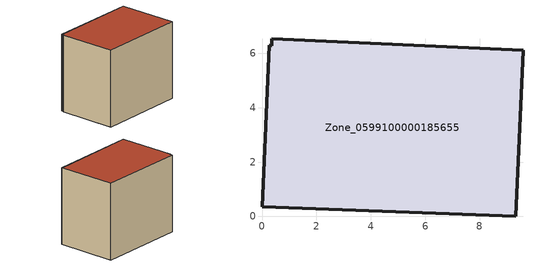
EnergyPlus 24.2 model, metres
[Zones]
Zone_0599100000185655
 floor ground (C_G): 0.36,6.54 9.59,6.1 9.33,0 0,0.36 0.26,6.28 0.36,6.28 z1.26
 wall outside (C_F): 9.33,0 9.59,6.1 0.36,6.54 0.36,6.28 0.26,6.28 0,0.36 9.33,0 z1.26:9.25
 roof outside (C_R): 9.59,6.1 0.36,6.54 0.36,6.28 0.26,6.28 0,0.36 9.33,0 z9.25
[BUILDING]
Pand.0599100000185655: North Axis=0; Terrain=City; Loads Convergence Tolerance Value=0.04; Temperature Convergence Tolerance Value=0.4; Solar Distribution=FullExterior; Maximum Number of Warmup Days=25; Minimum Number of Warmup Days=1
[Site:Location]
Rotterdam.The.Hague.AP_ZH_NLD Design_Conditions: Latitude=51.96; Longitude=4.45; Time Zone=1; Elevation=-4.5
[SITE:GROUNDTEMPERATURE:BUILDINGSURFACE]
18, 18, 18, 18, 18, 18, 18, 18, 18, 18, 18, 18
[MATERIAL] Thermal Absorptance=0.9; Solar Absorptance=0.7; Visible Absorptance=0.7
Name | Roughness | Thickness | Conductivity | Density | Specific Heat
G.TI.1965-1974 | MediumSmooth | 0.15 | 0.882353 | 540 | 1210
F.TI.1965-1974 | Rough | 0.3 | 0.697674 | 1920 | 840
R.TI.1965-1974 | MediumRough | 0.2 | 0.232558 | 1500 | 1000
[CONSTRUCTION]
C_G: G.TI.1965-1974
C_F: F.TI.1965-1974
C_R: R.TI.1965-1974
[ZONE]
Zone_0599100000185655: Type=1; Multiplier=1; Ceiling Height=Autocalculate; Volume=Autocalculate; Floor Area=autocalculate; Part of Total Floor Area=Yes
[ZONEINFILTRATION:DESIGNFLOWRATE]
Infil_Zone_0599100000185655: Zone or ZoneList or Space or SpaceList=Zone_0599100000185655; Schedule=AlwaysOn; Design Flow Rate Calculation Method=Flow/Area; Flow Rate per Floor Area=0.003; Constant Term Coefficient=1; Temperature Term Coefficient=0; Velocity Term Coefficient=0; Velocity Squared Term Coefficient=0
[HVACTEMPLATE:ZONE:IDEALLOADSAIRSYSTEM]
Zone_0599100000185655: Maximum Heating Supply Air Temperature=50; Minimum Cooling Supply Air Temperature=13; Maximum Heating Supply Air Humidity Ratio=0.0156; Minimum Cooling Supply Air Humidity Ratio=0.0077; Heating Limit=NoLimit; Cooling Limit=NoLimit; Dehumidification Control Type=ConstantSensibleHeatRatio; Cooling Sensible Heat Ratio=0.7; Dehumidification Setpoint=60; Humidification Control Type=None; Humidification Setpoint=30; Outdoor Air Method=None; Outdoor Air Flow Rate per Person=0.00944; Outdoor Air Flow Rate per Zone Floor Area=0; Outdoor Air Flow Rate per Zone=0; Demand Controlled Ventilation Type=None; Outdoor Air Economizer Type=NoEconomizer; Heat Recovery Type=None; Sensible Heat Recovery Effectiveness=0.7; Latent Heat Recovery Effectiveness=0.65
[ZONECONTROL:THERMOSTAT]
ThermostatControl_Zone_0599100000185655: Zone or ZoneList=Zone_0599100000185655; Control Type Schedule=DualSetpointControlType; Control 1=Thermostat_Zone_0599100000185655; Temperature Difference Between Cutout And Setpoint=0
[THERMOSTATSETPOINT:DUALSETPOINT]
Thermostat_Zone_0599100000185655: Heating Setpoint Temperature Schedule=HeatingSetpoint_Zone_0599100000185655; Cooling Setpoint Temperature Schedule=CoolingSetpoint_Zone_0599100000185655
[SCHEDULE:COMPACT]
HeatingSetpoint_Zone_0599100000185655: Through: 12/31, For: AllDays, Until: 24:00, 21
CoolingSetpoint_Zone_0599100000185655: Through: 12/31, For: AllDays, Until: 24:00, 24
DualSetpointControlType: Through: 12/31, For: AllDays, Until: 24:00, 4
AlwaysOn: Through: 12/31, For: AllDays, Until: 24:00, 1
